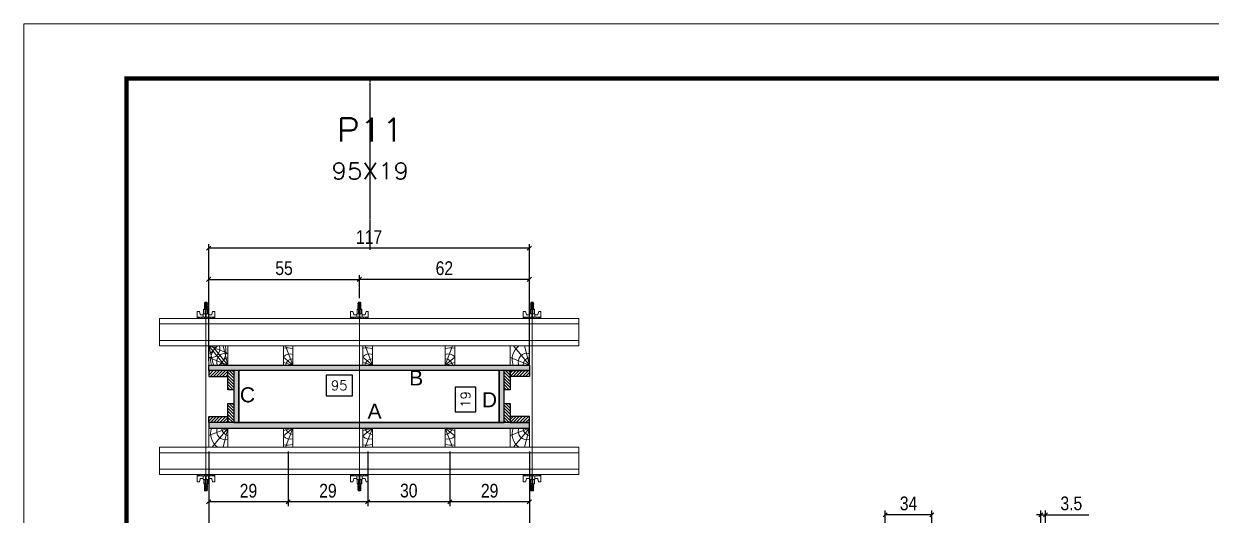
# Model space of a CAD drawing. Header units: millimetres. Extents: x 169816 to 178745, y 96537 to 113647.
# Drawn here: x 173000 to 173866, y 108714 to 109073 of the extents above; entities that cross this region are included whole.
import ezdxf
from ezdxf.enums import TextEntityAlignment as Align

# ---------------------------------------------------------------- set-up
doc = ezdxf.new("R2010")
doc.units = ezdxf.units.MM
doc.linetypes.add('DASHED', pattern=[0.75, 0.5, -0.25])
doc.linetypes.add('HIDDEN', pattern=[0.375, 0.25, -0.125])
for name, color, linetype in [('CHAPA', 1, 'Continuous'), ('COTA', 241, 'Continuous'), ('Cota Seção (2x)', 241, 'Continuous'), ('MEIO_PONT', 93, 'Continuous'), ('Painéis', 200, 'Continuous'), ('SARRAFO', 251, 'Continuous'), ('Texto de Titulo', 7, 'Continuous'), ('Texto Qtd Sarr', 242, 'Continuous'), ('TEXTO_GERAL', 7, 'Continuous')]:
    doc.layers.add(name, color=color, linetype=linetype)
for name, color, linetype, lineweight in [('Folhas', 255, 'Continuous', 9), ('Hachura', 251, 'Continuous', 9), ('Madeira', 126, 'Continuous', 18), ('Perfil Metálico', 224, 'Continuous', 18), ('SARRAFO DE PRESSAO', 251, 'DASHED', 9), ('Texto Seção', 7, 'Continuous', 15)]:
    doc.layers.add(name, color=color, linetype=linetype, lineweight=lineweight)
doc.styles.add('ARIAL', font='arial.ttf')
doc.styles.add('COTA TECNICA', font='techl___.ttf', dxfattribs={"height": 10})
doc.styles.add('COTA TECNICA 2X', font='techl___.ttf', dxfattribs={"height": 10})
doc.styles.add('ROMANS', font='romans.shx')
doc.dimstyles.new('PAINEL', dxfattribs={"dimtxt": 10, "dimasz": 3, "dimexe": 3, "dimexo": 3, "dimgap": 3, "dimtad": 1, "dimdec": 1, "dimzin": 12, "dimdsep": 46, "dimtxsty": 'COTA TECNICA', "dimblk1": 'OBLIQUE', "dimblk2": 'OBLIQUE', "dimsah": 1, "dimcen": 0.9, "dimclrd": 4, "dimclre": 4, "dimclrt": 240, "dimadec": 1, "dimazin": 3, "dimtfac": 1, "dimtdec": 1, "dimtmove": 0, "dimatfit": 3, "dimfxl": 1, "dimtolj": 1, "dimtzin": 12, "dimarcsym": 0})
doc.dimstyles.new('SECAO PILAR', dxfattribs={"dimtxt": 10, "dimasz": 3, "dimexe": 3, "dimexo": 3, "dimgap": 3, "dimtad": 1, "dimdec": 1, "dimlfac": 0.5, "dimzin": 12, "dimdsep": 46, "dimtxsty": 'COTA TECNICA 2X', "dimblk1": 'OBLIQUE', "dimblk2": 'OBLIQUE', "dimsah": 1, "dimcen": 0.9, "dimclrd": 256, "dimclre": 256, "dimclrt": 256, "dimadec": 1, "dimazin": 3, "dimtfac": 1, "dimtdec": 1, "dimtmove": 0, "dimatfit": 3, "dimfxl": 1, "dimtolj": 1, "dimtzin": 12, "dimarcsym": 0})
doc.dimstyles.new('SECÇÃO 2', dxfattribs={"dimtxt": 7, "dimasz": 6, "dimexe": 0.18, "dimexo": 2, "dimgap": -4, "dimtad": 3, "dimdec": 1, "dimlfac": 0.5, "dimzin": 12, "dimdsep": 46, "dimtxsty": 'ROMANS', "dimblk": 'ARCHTICK', "dimcen": 0.09, "dimse1": 1, "dimse2": 1, "dimsd1": 1, "dimsd2": 1, "dimclrd": 180, "dimclre": 5, "dimclrt": 1, "dimadec": 0, "dimazin": 3, "dimtfac": 1, "dimtdec": 1, "dimtofl": 0, "dimtmove": 0, "dimatfit": 3, "dimldrblk": 'ARCHTICK', "dimfxl": 1, "dimtolj": 1, "dimtzin": 0, "dimarcsym": 0})
pattern_1 = [(45, (182637.4469, 131711.1187), (-1.12253202, 1.12253202), [])]
pattern_2 = [(45, (182492.4469, 131711.1187), (-1.12253202, 1.12253202), [])]

# ---------------------------------------------------------------- blocks, each defined once
blk = doc.blocks.new('9999999999')
at = {"layer": 'Folhas'}
blk.add_lwpolyline([(98138.98, 34190.21), (99623.98, 34190.21), (99623.98, 35240.21), (98138.98, 35240.21)], close=True, dxfattribs=at)
at = {"layer": 'Folhas', "color": 30, "const_width": 3}
blk.add_lwpolyline([(98213.98, 34230.21), (99583.98, 34230.21), (99583.98, 35200.21), (98213.98, 35200.21)], close=True, dxfattribs=at)
blk = doc.blocks.new('titulo1')
at = {"layer": 'Defpoints', "color": 252, "linetype": 'HIDDEN', "ltscale": 2}
blk.add_line((0, 0), (0, 125), dxfattribs=at)
at = {"layer": 'Defpoints', "style": 'ROMANS', "oblique": 15}
blk.add_attdef('FOLHA', text='', height=10, dxfattribs=at).set_placement((0, 15.58), align=Align.MIDDLE_CENTER)
at = {"layer": 'Texto Qtd Sarr', "color": 3, "style": 'ROMANS', "oblique": 15}
for tag, height, p in [('TITULO', 17, (0, 71.45)), ('SEÇÃO', 12, (0, 41.55))]:
    blk.add_attdef(tag, text='', height=height, dxfattribs=at).set_placement(p, align=Align.MIDDLE_CENTER)
blk = doc.blocks.new('*D138')
at = {"layer": 'Cota Seção (2x)', "color": 180, "lineweight": -2, "transparency": 16777216}
for p, q in [((173239.42, 108816.32), (173220.09, 108816.32)), ((173220.09, 108816.32), (173220.09, 108801.32)), ((173239.42, 108801.32), (173239.42, 108816.32)), ((173220.09, 108801.32), (173239.42, 108801.32))]:
    blk.add_line(p, q, dxfattribs=at)
at = {"layer": 'Defpoints', "color": 0, "transparency": 16777216}
for p in [(173156.5, 108819.71), (173346.5, 108819.71), (173156.5, 108797.32)]:
    blk.add_point(p, dxfattribs=at)
at = {"layer": 'Cota Seção (2x)', "color": 1, "transparency": 16777216, "insert": (173229.75, 108808.82), "char_height": 7, "attachment_point": 5, "style": 'ROMANS'}
blk.add_mtext('\\A1;95', dxfattribs=at)
blk = doc.blocks.new('_ArchTick')
at = {"color": 0, "linetype": 'ByBlock', "const_width": 0.15}
blk.add_lwpolyline([(-0.5, -0.5), (0.5, 0.5)], dxfattribs=at)
blk = doc.blocks.new('_Oblique')
at = {"color": 0, "linetype": 'ByBlock', "lineweight": -2}
blk.add_line((-0.5, -0.5), (0.5, 0.5), dxfattribs=at)
blk = doc.blocks.new('*D139')
at = {"layer": 'Cota Seção (2x)', "lineweight": -2, "transparency": 16777216}
for p, q in [((173134.5, 108826.71), (173134.5, 108912)), ((173368.5, 108826.71), (173368.5, 108912)), ((173368.5, 108909), (173134.5, 108909))]:
    blk.add_line(p, q, dxfattribs=at)
at = {"layer": 'Defpoints', "color": 0, "transparency": 16777216}
for p in [(173134.5, 108909), (173134.5, 108823.71), (173368.5, 108823.71)]:
    blk.add_point(p, dxfattribs=at)
at = {"layer": 'Cota Seção (2x)', "lineweight": -2, "transparency": 16777216, "xscale": 3, "yscale": 3, "zscale": 3, "rotation": 180}
blk.add_blockref('_Oblique', (173134.5, 108909), dxfattribs=at)
at = {"layer": 'Cota Seção (2x)', "lineweight": -2, "transparency": 16777216, "xscale": 3, "yscale": 3, "zscale": 3}
blk.add_blockref('_Oblique', (173368.5, 108909), dxfattribs=at)
at = {"layer": 'Cota Seção (2x)', "transparency": 16777216, "insert": (173251.5, 108917.08), "char_height": 10, "attachment_point": 5, "style": 'COTA TECNICA 2X'}
blk.add_mtext('\\A1;117', dxfattribs=at)
blk = doc.blocks.new('*D140')
at = {"layer": 'Cota Seção (2x)', "lineweight": -2, "transparency": 16777216}
for p, q in [((173244.43, 108872.51), (173244.43, 108889.23)), ((173368.5, 108886.23), (173244.43, 108886.23)), ((173368.5, 108860.71), (173368.5, 108889.23))]:
    blk.add_line(p, q, dxfattribs=at)
at = {"layer": 'Defpoints', "color": 0, "transparency": 16777216}
for p in [(173244.43, 108886.23), (173244.43, 108869.51), (173368.5, 108857.71)]:
    blk.add_point(p, dxfattribs=at)
at = {"layer": 'Cota Seção (2x)', "lineweight": -2, "transparency": 16777216, "xscale": 3, "yscale": 3, "zscale": 3, "rotation": 180}
blk.add_blockref('_Oblique', (173244.43, 108886.23), dxfattribs=at)
at = {"layer": 'Cota Seção (2x)', "lineweight": -2, "transparency": 16777216, "xscale": 3, "yscale": 3, "zscale": 3}
blk.add_blockref('_Oblique', (173368.5, 108886.23), dxfattribs=at)
at = {"layer": 'Cota Seção (2x)', "transparency": 16777216, "insert": (173306.46, 108894.34), "char_height": 10, "attachment_point": 5, "style": 'COTA TECNICA 2X'}
blk.add_mtext('\\A1;62', dxfattribs=at)
blk = doc.blocks.new('*D141')
at = {"layer": 'Cota Seção (2x)', "lineweight": -2, "transparency": 16777216}
for p, q in [((173134.5, 108860.71), (173134.5, 108889.23)), ((173134.5, 108886.23), (173244.43, 108886.23)), ((173244.43, 108872.51), (173244.43, 108889.23))]:
    blk.add_line(p, q, dxfattribs=at)
at = {"layer": 'Defpoints', "color": 0, "transparency": 16777216}
for p in [(173244.43, 108886.23), (173244.43, 108869.51), (173134.5, 108857.71)]:
    blk.add_point(p, dxfattribs=at)
at = {"layer": 'Cota Seção (2x)', "lineweight": -2, "transparency": 16777216, "xscale": 3, "yscale": 3, "zscale": 3, "rotation": 180}
blk.add_blockref('_Oblique', (173134.5, 108886.23), dxfattribs=at)
at = {"layer": 'Cota Seção (2x)', "lineweight": -2, "transparency": 16777216, "xscale": 3, "yscale": 3, "zscale": 3}
blk.add_blockref('_Oblique', (173244.43, 108886.23), dxfattribs=at)
at = {"layer": 'Cota Seção (2x)', "transparency": 16777216, "insert": (173189.46, 108894.34), "char_height": 10, "attachment_point": 5, "style": 'COTA TECNICA 2X'}
blk.add_mtext('\\A1;55', dxfattribs=at)
blk = doc.blocks.new('*D142')
at = {"layer": 'Cota Seção (2x)', "color": 180, "lineweight": -2, "transparency": 16777216}
for p, q in [((173329.36, 108807.61), (173314.36, 108807.61)), ((173314.36, 108807.61), (173314.36, 108789.61)), ((173329.36, 108789.61), (173329.36, 108807.61)), ((173314.36, 108789.61), (173329.36, 108789.61))]:
    blk.add_line(p, q, dxfattribs=at)
at = {"layer": 'Defpoints', "color": 0, "transparency": 16777216}
for p in [(173346.5, 108819.71), (173333.36, 108781.71), (173346.5, 108781.71)]:
    blk.add_point(p, dxfattribs=at)
at = {"layer": 'Cota Seção (2x)', "color": 1, "transparency": 16777216, "insert": (173321.86, 108798.61), "char_height": 7, "attachment_point": 5, "rotation": 90, "style": 'ROMANS'}
blk.add_mtext('\\A1;19', dxfattribs=at)
blk = doc.blocks.new('C')
at = {"layer": 'Hachura', "color": 0}
for p, q in [((0, 3.22), (0, -3.22)), ((0.45, 3.22), (0, 3.22)), ((0.46, 3.16), (0, 3.16)), ((0.46, 3.05), (0, 3.05)), ((0.46, 2.88), (0, 2.88)), ((0, 2.75), (0, -1.16)), ((0.46, 2.65), (0, 2.65)), ((0.46, 2.23), (0, 2.23)), ((0.46, 1.51), (0, 1.51)), ((0.39, 0.49), (0.17, 0.49)), ((0.45, -3.23), (0.45, 3.22)), ((0.45, 3.22), (2.58, 3.22)), ((1.74, 0.97), (0.45, 0.97)), ((1.45, 0.1), (0.45, 0.1)), ((1.35, 1.94), (1.35, 0.96)), ((2.58, 2.39), (1.47, 2.09)), ((1.74, -0.97), (1.74, 0.97)), ((1.74, 0.97), (1.74, 0.84)), ((1.74, 0.97), (1.74, 0.84)), ((1.74, 0.84), (3.35, 0.84)), ((3.35, 0.45), (1.74, 0.45)), ((2.58, 3.22), (2.58, 2.39)), ((3.32, 0.84), (3.32, -0.84)), ((3.35, 0.84), (3.35, -0.84)), ((3.68, 0.45), (3.35, 0.45)), ((3.84, -0.52), (3.35, 0.45)), ((3.35, 0.06), (3.67, -0.57)), ((3.68, 0.45), (4.16, -0.52)), ((3.72, 0.5), (4.25, -0.57)), ((4.37, -0.55), (3.83, 0.53)), ((4.15, 0.45), (3.93, 0.45)), ((4.42, -0.52), (3.93, 0.45)), ((4.15, 0.45), (4.26, 0.45)), ((4.26, 0.45), (4.74, -0.52)), ((4.3, 0.5), (4.83, -0.57)), ((4.95, -0.55), (4.41, 0.53)), ((4.51, 0.45), (4.84, 0.45)), ((5, -0.52), (4.51, 0.45)), ((4.84, 0.45), (5.32, -0.52)), ((4.88, 0.5), (5.41, -0.57)), ((5.53, -0.55), (4.99, 0.53)), ((5.58, -0.52), (5.09, 0.45)), ((5.42, 0.45), (5.09, 0.45)), ((5.58, -0.52), (5.09, 0.45)), ((5.42, 0.45), (5.74, -0.19)), ((5.46, 0.5), (5.74, -0.07)), ((5.74, 0.19), (5.57, 0.53)), ((5.74, 0.32), (5.68, 0.45)), ((5.68, 0.45), (5.74, 0.45)), ((5.74, 0.45), (5.9, 0.29)), ((5.74, 0.45), (5.74, -0.52)), ((5.9, -0.36), (5.9, 0.29)), ((0.45, 0), (0, 0)), ((0.46, -1.52), (0, -1.52)), ((0.46, -2.23), (0, -2.23)), ((0.46, -2.65), (0, -2.65)), ((0.46, -2.88), (0, -2.88)), ((0.46, -3.05), (0, -3.05)), ((0.46, -3.16), (0, -3.16)), ((0, -3.22), (2.57, -3.22)), ((0.08, -0.48), (0.29, -0.48)), ((0.29, -0.48), (0.4, -0.48)), ((0.45, 0), (0.45, -0.97)), ((0.45, -0.16), (1.45, -0.16)), ((0.45, -0.65), (0.45, -0.32)), ((0.45, -3.23), (0.45, -0.65)), ((0.45, -0.97), (1.74, -0.97)), ((1.35, -1.94), (1.35, -0.97)), ((2.58, -2.39), (1.47, -2.1)), ((3.35, -0.32), (1.74, -0.32)), ((3.35, -0.84), (1.74, -0.84)), ((2.58, -3.23), (2.58, -2.39)), ((3.35, -0.07), (3.58, -0.52)), ((3.35, -0.52), (3.58, -0.52)), ((3.84, -0.52), (4.16, -0.52)), ((4.42, -0.52), (4.74, -0.52)), ((4.63, -0.52), (4.74, -0.52)), ((5, -0.52), (5.32, -0.52)), ((5.58, -0.52), (5.74, -0.52)), ((5.74, -0.52), (5.9, -0.36)), ((5.74, -0.52), (5.74, -0.52))]:
    blk.add_line(p, q, dxfattribs=at)
for centre, radius, start, end in [((1.52, 1.94), 0.161, 104.7436, 180), ((1.44, -0.03), 0.129, 272.695, 87.305), ((3.81, 0.39), 0.143, 25.5688, 154.4312), ((4.39, 0.39), 0.143, 25.5688, 154.4312), ((4.97, 0.39), 0.143, 25.5688, 154.4312), ((5.55, 0.39), 0.143, 25.5688, 154.4312), ((0.17, -0.37), 0.174, 221.744, 317.8592), ((1.52, -1.94), 0.161, 180, 255.2564), ((3.71, -0.4), 0.174, 222.1408, 318.256), ((4.29, -0.4), 0.174, 222.1408, 318.256), ((4.87, -0.4), 0.174, 222.1408, 318.256), ((5.45, -0.4), 0.174, 222.1408, 318.256), ((5.61, -0.4), 0.174, 317.8592, 318.256)]:
    blk.add_arc(centre, radius, start, end, dxfattribs=at)
blk = doc.blocks.new('PONTALETE')
at = {"layer": 'Madeira'}
for q in [(2.71, 7), (7, 5.76), (7, 1.74)]:
    blk.add_line((0, 0), q, dxfattribs=at)
blk.add_lwpolyline([(0, 0), (7, 0), (7, 7), (0, 7)], close=True, dxfattribs=at)
for centre, radius, start, end in [((2.04, 0.06), 6.23, 37.2818, 109.0913), ((1.09, 0.9), 3.19, 343.603, 109.9847), ((-0.21, -0.78), 3.09, 14.6322, 86.0383)]:
    blk.add_arc(centre, radius, start, end, dxfattribs=at)
blk = doc.blocks.new('MEIO PONTALETE')
at = {"layer": 'Madeira'}
for q in [(2.71, 7), (3.5, 2.88), (3.5, 0.87)]:
    blk.add_line((0, 0), q, dxfattribs=at)
blk.add_lwpolyline([(0, 0), (3.5, 0), (3.5, 7), (0, 7)], close=True, dxfattribs=at)
for centre, radius, start, end in [((2.04, 0.06), 6.23, 76.4499, 109.0913), ((1.09, 0.9), 3.19, 40.9063, 109.9847), ((-0.21, -0.78), 3.09, 14.6322, 86.0383)]:
    blk.add_arc(centre, radius, start, end, dxfattribs=at)
blk = doc.blocks.new('*D143')
at = {"layer": 'Cota Seção (2x)', "lineweight": -2, "transparency": 16777216}
for p, q in [((173310.5, 108760.71), (173310.5, 108720.83)), ((173368.5, 108760.71), (173368.5, 108720.83)), ((173368.5, 108723.83), (173310.5, 108723.83))]:
    blk.add_line(p, q, dxfattribs=at)
at = {"layer": 'Defpoints', "color": 0, "transparency": 16777216}
for p in [(173310.5, 108763.71), (173368.5, 108763.71), (173310.5, 108723.83)]:
    blk.add_point(p, dxfattribs=at)
at = {"layer": 'Cota Seção (2x)', "lineweight": -2, "transparency": 16777216, "xscale": 3, "yscale": 3, "zscale": 3, "rotation": 180}
blk.add_blockref('_Oblique', (173310.5, 108723.83), dxfattribs=at)
at = {"layer": 'Cota Seção (2x)', "lineweight": -2, "transparency": 16777216, "xscale": 3, "yscale": 3, "zscale": 3}
blk.add_blockref('_Oblique', (173368.5, 108723.83), dxfattribs=at)
at = {"layer": 'Cota Seção (2x)', "transparency": 16777216, "insert": (173339.5, 108731.92), "char_height": 10, "attachment_point": 5, "style": 'COTA TECNICA 2X'}
blk.add_mtext('\\A1;29', dxfattribs=at)
blk = doc.blocks.new('*D144')
at = {"layer": 'Cota Seção (2x)', "lineweight": -2, "transparency": 16777216}
for p, q in [((173250.5, 108760.71), (173250.5, 108720.83)), ((173310.5, 108760.71), (173310.5, 108720.83)), ((173310.5, 108723.83), (173250.5, 108723.83))]:
    blk.add_line(p, q, dxfattribs=at)
at = {"layer": 'Defpoints', "color": 0, "transparency": 16777216}
for p in [(173250.5, 108763.71), (173310.5, 108763.71), (173250.5, 108723.83)]:
    blk.add_point(p, dxfattribs=at)
at = {"layer": 'Cota Seção (2x)', "lineweight": -2, "transparency": 16777216, "xscale": 3, "yscale": 3, "zscale": 3, "rotation": 180}
blk.add_blockref('_Oblique', (173250.5, 108723.83), dxfattribs=at)
at = {"layer": 'Cota Seção (2x)', "lineweight": -2, "transparency": 16777216, "xscale": 3, "yscale": 3, "zscale": 3}
blk.add_blockref('_Oblique', (173310.5, 108723.83), dxfattribs=at)
at = {"layer": 'Cota Seção (2x)', "transparency": 16777216, "insert": (173280.5, 108732.05), "char_height": 10, "attachment_point": 5, "style": 'COTA TECNICA 2X'}
blk.add_mtext('\\A1;30', dxfattribs=at)
blk = doc.blocks.new('*D145')
at = {"layer": 'Cota Seção (2x)', "lineweight": -2, "transparency": 16777216}
for p, q in [((173192.5, 108760.71), (173192.5, 108720.83)), ((173250.5, 108760.71), (173250.5, 108720.83)), ((173250.5, 108723.83), (173192.5, 108723.83))]:
    blk.add_line(p, q, dxfattribs=at)
at = {"layer": 'Defpoints', "color": 0, "transparency": 16777216}
for p in [(173192.5, 108763.71), (173250.5, 108763.71), (173192.5, 108723.83)]:
    blk.add_point(p, dxfattribs=at)
at = {"layer": 'Cota Seção (2x)', "lineweight": -2, "transparency": 16777216, "xscale": 3, "yscale": 3, "zscale": 3, "rotation": 180}
blk.add_blockref('_Oblique', (173192.5, 108723.83), dxfattribs=at)
at = {"layer": 'Cota Seção (2x)', "lineweight": -2, "transparency": 16777216, "xscale": 3, "yscale": 3, "zscale": 3}
blk.add_blockref('_Oblique', (173250.5, 108723.83), dxfattribs=at)
at = {"layer": 'Cota Seção (2x)', "transparency": 16777216, "insert": (173221.5, 108731.92), "char_height": 10, "attachment_point": 5, "style": 'COTA TECNICA 2X'}
blk.add_mtext('\\A1;29', dxfattribs=at)
blk = doc.blocks.new('*D146')
at = {"layer": 'Cota Seção (2x)', "lineweight": -2, "transparency": 16777216}
for p, q in [((173134.5, 108760.71), (173134.5, 108720.83)), ((173192.5, 108760.71), (173192.5, 108720.83)), ((173192.5, 108723.83), (173134.5, 108723.83))]:
    blk.add_line(p, q, dxfattribs=at)
at = {"layer": 'Defpoints', "color": 0, "transparency": 16777216}
for p in [(173134.5, 108763.71), (173192.5, 108763.71), (173134.5, 108723.83)]:
    blk.add_point(p, dxfattribs=at)
at = {"layer": 'Cota Seção (2x)', "lineweight": -2, "transparency": 16777216, "xscale": 3, "yscale": 3, "zscale": 3, "rotation": 180}
blk.add_blockref('_Oblique', (173134.5, 108723.83), dxfattribs=at)
at = {"layer": 'Cota Seção (2x)', "lineweight": -2, "transparency": 16777216, "xscale": 3, "yscale": 3, "zscale": 3}
blk.add_blockref('_Oblique', (173192.5, 108723.83), dxfattribs=at)
at = {"layer": 'Cota Seção (2x)', "transparency": 16777216, "insert": (173163.5, 108731.92), "char_height": 10, "attachment_point": 5, "style": 'COTA TECNICA 2X'}
blk.add_mtext('\\A1;29', dxfattribs=at)
blk = doc.blocks.new('*D147')
at = {"layer": 'Cota Seção (2x)', "lineweight": -2, "transparency": 16777216}
for p, q in [((173134.5, 108760.71), (173134.5, 108691.71)), ((173368.5, 108760.71), (173368.5, 108691.71)), ((173134.5, 108694.71), (173368.5, 108694.71))]:
    blk.add_line(p, q, dxfattribs=at)
at = {"layer": 'Defpoints', "color": 0, "transparency": 16777216}
for p in [(173134.5, 108763.71), (173368.5, 108763.71), (173368.5, 108694.71)]:
    blk.add_point(p, dxfattribs=at)
at = {"layer": 'Cota Seção (2x)', "lineweight": -2, "transparency": 16777216, "xscale": 3, "yscale": 3, "zscale": 3, "rotation": 180}
blk.add_blockref('_Oblique', (173134.5, 108694.71), dxfattribs=at)
at = {"layer": 'Cota Seção (2x)', "lineweight": -2, "transparency": 16777216, "xscale": 3, "yscale": 3, "zscale": 3}
blk.add_blockref('_Oblique', (173368.5, 108694.71), dxfattribs=at)
at = {"layer": 'Cota Seção (2x)', "transparency": 16777216, "insert": (173251.5, 108702.81), "char_height": 10, "attachment_point": 5, "style": 'COTA TECNICA 2X'}
blk.add_mtext('\\A1;GRADE 117', dxfattribs=at)
blk = doc.blocks.new('*D455')
at = {"layer": 'COTA', "color": 4, "lineweight": -2, "transparency": 16777216}
for p, q in [((173628.19, 108691.21), (173628.19, 108717.46)), ((173662.19, 108714.46), (173628.19, 108714.46)), ((173662.19, 108677.21), (173662.19, 108717.46))]:
    blk.add_line(p, q, dxfattribs=at)
at = {"layer": 'Defpoints', "color": 0, "transparency": 16777216}
for p in [(173628.19, 108714.46), (173628.19, 108688.21), (173662.19, 108674.21)]:
    blk.add_point(p, dxfattribs=at)
at = {"layer": 'COTA', "color": 4, "lineweight": -2, "transparency": 16777216, "xscale": 3, "yscale": 3, "zscale": 3, "rotation": 180}
blk.add_blockref('_Oblique', (173628.19, 108714.46), dxfattribs=at)
at = {"layer": 'COTA', "color": 4, "lineweight": -2, "transparency": 16777216, "xscale": 3, "yscale": 3, "zscale": 3}
blk.add_blockref('_Oblique', (173662.19, 108714.46), dxfattribs=at)
at = {"layer": 'COTA', "color": 240, "transparency": 16777216, "insert": (173645.19, 108722.68), "char_height": 10, "attachment_point": 5, "style": 'COTA TECNICA'}
blk.add_mtext('\\A1;34', dxfattribs=at)
blk = doc.blocks.new('*D456')
at = {"layer": 'COTA', "color": 4, "lineweight": -2, "transparency": 16777216}
for p, q in [((173741.69, 108714.46), (173738.69, 108714.46)), ((173741.69, 108677.21), (173741.69, 108717.46)), ((173741.69, 108714.46), (173745.19, 108714.46)), ((173745.19, 108691.21), (173745.19, 108717.46)), ((173745.19, 108714.46), (173776.79, 108714.46))]:
    blk.add_line(p, q, dxfattribs=at)
at = {"layer": 'Defpoints', "color": 0, "transparency": 16777216}
for p in [(173745.19, 108714.46), (173745.19, 108688.21), (173741.69, 108674.21)]:
    blk.add_point(p, dxfattribs=at)
at = {"layer": 'COTA', "color": 4, "lineweight": -2, "transparency": 16777216, "xscale": 3, "yscale": 3, "zscale": 3}
blk.add_blockref('_Oblique', (173741.69, 108714.46), dxfattribs=at)
at = {"layer": 'COTA', "color": 4, "lineweight": -2, "transparency": 16777216, "xscale": 3, "yscale": 3, "zscale": 3, "rotation": 180}
blk.add_blockref('_Oblique', (173745.19, 108714.46), dxfattribs=at)
at = {"layer": 'COTA', "color": 240, "transparency": 16777216, "insert": (173763.99, 108722.68), "char_height": 10, "attachment_point": 5, "style": 'COTA TECNICA'}
blk.add_mtext('\\A1;3.5', dxfattribs=at)

msp = doc.modelspace()

# ---------------------------------------------------------------- hatches: boundary and pattern name
at = {"layer": 'Hachura'}
h = msp.add_hatch(color=256, dxfattribs=at)
h.dxf.hatch_style = 1
h.paths.add_polyline_path([(173134.5, 108819.71), (173134.5, 108823.71), (173368.5, 108823.71), (173368.5, 108819.71)])
h = msp.add_hatch(color=256, dxfattribs=at)
h.dxf.hatch_style = 1
h.paths.add_polyline_path([(173134.5, 108819.71), (173134.5, 108823.71), (173368.5, 108823.71), (173368.5, 108819.71)])
h = msp.add_hatch(dxfattribs=at)
h.set_pattern_fill('ANSI31', color=256, scale=0.5, angle=360, style=0)
h.set_pattern_definition(pattern_1)
h.paths.add_polyline_path([(173148.5, 108819.71), (173148.5, 108815.31), (173134.5, 108815.31), (173134.5, 108819.71)])
h = msp.add_hatch(dxfattribs=at)
h.set_pattern_fill('ANSI31', color=256, scale=0.5, angle=630, style=0)
h.set_pattern_definition([(315, (196077.9032, 99316.7587), (1.12253202, 1.12253202), [])])
h.paths.add_polyline_path([(173148.5, 108805.71), (173152.9, 108805.71), (173152.9, 108819.71), (173148.5, 108819.71)])
h = msp.add_hatch(color=256, dxfattribs=at)
h.dxf.hatch_style = 1
h.paths.add_polyline_path([(173156.5, 108819.71), (173152.9, 108819.71), (173152.9, 108781.71), (173156.5, 108781.71)])
h = msp.add_hatch(color=256, dxfattribs=at)
h.dxf.hatch_style = 1
h.paths.add_polyline_path([(173156.5, 108819.71), (173152.9, 108819.71), (173152.9, 108781.71), (173156.5, 108781.71)])
h = msp.add_hatch(color=256, dxfattribs=at)
h.dxf.hatch_style = 1
h.paths.add_polyline_path([(173350.1, 108819.71), (173346.5, 108819.71), (173346.5, 108781.71), (173350.1, 108781.71)])
h = msp.add_hatch(color=256, dxfattribs=at)
h.dxf.hatch_style = 1
h.paths.add_polyline_path([(173350.1, 108819.71), (173346.5, 108819.71), (173346.5, 108781.71), (173350.1, 108781.71)])
h = msp.add_hatch(dxfattribs=at)
h.set_pattern_fill('ANSI31', color=256, scale=0.5, angle=630, style=0)
h.set_pattern_definition([(315, (196279.5032, 99316.7587), (1.12253202, 1.12253202), [])])
h.paths.add_polyline_path([(173350.1, 108805.71), (173354.5, 108805.71), (173354.5, 108819.71), (173350.1, 108819.71)])
h = msp.add_hatch(dxfattribs=at)
h.set_pattern_fill('ANSI31', color=256, scale=0.5, angle=360, style=0)
h.set_pattern_definition(pattern_2)
h.paths.add_polyline_path([(173354.5, 108819.71), (173354.5, 108815.31), (173368.5, 108815.31), (173368.5, 108819.71)])
h = msp.add_hatch(dxfattribs=at)
h.set_pattern_fill('ANSI31', color=256, scale=0.5, angle=630, style=0)
h.set_pattern_definition([(315, (196077.9032, 99292.7587), (1.12253202, 1.12253202), [])])
h.paths.add_polyline_path([(173148.5, 108781.71), (173152.9, 108781.71), (173152.9, 108795.71), (173148.5, 108795.71)])
h = msp.add_hatch(dxfattribs=at)
h.set_pattern_fill('ANSI31', color=256, scale=0.5, angle=630, style=0)
h.set_pattern_definition([(315, (196279.5032, 99292.7587), (1.12253202, 1.12253202), [])])
h.paths.add_polyline_path([(173350.1, 108781.71), (173354.5, 108781.71), (173354.5, 108795.71), (173350.1, 108795.71)])
h = msp.add_hatch(dxfattribs=at)
h.set_pattern_fill('ANSI31', color=256, scale=0.5, angle=360, style=0)
h.set_pattern_definition(pattern_1)
h.paths.add_polyline_path([(173148.5, 108781.71), (173148.5, 108786.11), (173134.5, 108786.11), (173134.5, 108781.71)])
h = msp.add_hatch(color=256, dxfattribs=at)
h.dxf.hatch_style = 1
h.paths.add_polyline_path([(173134.5, 108781.71), (173134.5, 108777.71), (173368.5, 108777.71), (173368.5, 108781.71)])
h = msp.add_hatch(color=256, dxfattribs=at)
h.dxf.hatch_style = 1
h.paths.add_polyline_path([(173134.5, 108781.71), (173134.5, 108777.71), (173368.5, 108777.71), (173368.5, 108781.71)])
h = msp.add_hatch(dxfattribs=at)
h.set_pattern_fill('ANSI31', color=256, scale=0.5, angle=360, style=0)
h.set_pattern_definition(pattern_2)
h.paths.add_polyline_path([(173354.5, 108781.71), (173354.5, 108786.11), (173368.5, 108786.11), (173368.5, 108781.71)])

# ---------------------------------------------------------------- linework, layer by layer
at = {"layer": 'CHAPA'}
for points in [[(173134.5, 108819.71), (173134.5, 108823.71), (173368.5, 108823.71), (173368.5, 108819.71)], [(173134.5, 108819.71), (173134.5, 108823.71), (173368.5, 108823.71), (173368.5, 108819.71)], [(173156.5, 108819.71), (173152.9, 108819.71), (173152.9, 108781.71), (173156.5, 108781.71)], [(173156.5, 108819.71), (173152.9, 108819.71), (173152.9, 108781.71), (173156.5, 108781.71)], [(173350.1, 108819.71), (173346.5, 108819.71), (173346.5, 108781.71), (173350.1, 108781.71)], [(173350.1, 108819.71), (173346.5, 108819.71), (173346.5, 108781.71), (173350.1, 108781.71)], [(173134.5, 108781.71), (173134.5, 108777.71), (173368.5, 108777.71), (173368.5, 108781.71)], [(173134.5, 108781.71), (173134.5, 108777.71), (173368.5, 108777.71), (173368.5, 108781.71)]]:
    msp.add_lwpolyline(points, close=True, dxfattribs=at)
at = {"layer": 'Hachura'}
for p, q in [((173132.49, 108868.51), (173132.49, 108736.71)), ((173244.49, 108868.51), (173244.49, 108736.71)), ((173370.5, 108868.51), (173370.5, 108736.71))]:
    msp.add_line(p, q, dxfattribs=at)
at = {"layer": 'Madeira'}
for points in [[(173134.5, 108837.71), (173134.5, 108823.71), (173368.5, 108823.71), (173368.5, 108837.71)], [(173134.5, 108763.71), (173134.5, 108777.71), (173368.5, 108777.71), (173368.5, 108763.71)]]:
    msp.add_lwpolyline(points, close=True, dxfattribs=at)
at = {"layer": 'Painéis'}
msp.add_lwpolyline([(173346.5, 108781.71), (173346.5, 108819.71), (173156.5, 108819.71), (173156.5, 108781.71)], close=True, dxfattribs=at)
at = {"layer": 'Perfil Metálico'}
for points in [[(173098.5, 108857.71), (173098.5, 108837.71), (173404.5, 108837.71), (173404.5, 108857.71)], [(173404.5, 108841.71), (173404.5, 108853.71), (173098.5, 108853.71), (173098.5, 108841.71)], [(173098.5, 108743.71), (173098.5, 108763.71), (173404.5, 108763.71), (173404.5, 108743.71)], [(173404.5, 108759.71), (173404.5, 108747.71), (173098.5, 108747.71), (173098.5, 108759.71)]]:
    msp.add_lwpolyline(points, close=True, dxfattribs=at)
at = {"layer": 'SARRAFO'}
for points in [[(173134.5, 108815.31), (173148.5, 108815.31), (173148.5, 108819.71), (173134.5, 108819.71)], [(173152.9, 108819.71), (173152.9, 108805.71), (173148.5, 108805.71), (173148.5, 108819.71)], [(173152.9, 108819.71), (173152.9, 108805.71), (173148.5, 108805.71), (173148.5, 108819.71)], [(173354.5, 108819.71), (173354.5, 108805.71), (173350.1, 108805.71), (173350.1, 108819.71)], [(173354.5, 108819.71), (173354.5, 108805.71), (173350.1, 108805.71), (173350.1, 108819.71)], [(173368.5, 108815.31), (173354.5, 108815.31), (173354.5, 108819.71), (173368.5, 108819.71)], [(173152.9, 108795.71), (173152.9, 108781.71), (173148.5, 108781.71), (173148.5, 108795.71)], [(173152.9, 108795.71), (173152.9, 108781.71), (173148.5, 108781.71), (173148.5, 108795.71)], [(173354.5, 108795.71), (173354.5, 108781.71), (173350.1, 108781.71), (173350.1, 108795.71)], [(173354.5, 108795.71), (173354.5, 108781.71), (173350.1, 108781.71), (173350.1, 108795.71)], [(173134.5, 108786.11), (173148.5, 108786.11), (173148.5, 108781.71), (173134.5, 108781.71)], [(173368.5, 108786.11), (173354.5, 108786.11), (173354.5, 108781.71), (173368.5, 108781.71)]]:
    msp.add_lwpolyline(points, close=True, dxfattribs=at)

# ---------------------------------------------------------------- block references
at = {"layer": 'Hachura', "linetype": 'Continuous', "yscale": 2, "zscale": 2}
for p, xscale, rotation in [((173132.49, 108857.71), -2, 270), ((173244.5, 108857.71), -2, 270), ((173370.5, 108857.71), 2, 90), ((173132.5, 108743.71), 2, 270), ((173244.5, 108743.71), 2, 270), ((173370.49, 108743.71), -2, 90)]:
    msp.add_blockref('C', p, dxfattribs=dict(at, xscale=xscale, rotation=rotation))
at = {"layer": 'Madeira', "xscale": 2, "yscale": 2, "zscale": 2, "rotation": 270}
msp.add_blockref('PONTALETE', (173134.5, 108837.71), dxfattribs=at)
at = {"layer": 'MEIO_PONT'}
for name, p, xscale, yscale, zscale, rotation in [('PONTALETE', (173148.5, 108823.71), 2, 2, 2, 90.00000000000001), ('PONTALETE', (173368.5, 108823.71), 2, 2, 2, 90.00000000000001), ('PONTALETE', (173148.5, 108777.71), -2, 2, 2, 90), ('MEIO PONTALETE', (173196, 108777.71), 1.999999997962732, 1.999999997962732, 1.999999997962732, 180), ('MEIO PONTALETE', (173254, 108777.71), 1.999999997962732, 1.999999997962732, 1.999999997962732, 180), ('MEIO PONTALETE', (173307, 108777.71), -1.999999997962732, 1.999999997962732, 1.999999997962732, 180), ('PONTALETE', (173368.5, 108777.71), -2, 2, 2, 90)]:
    msp.add_blockref(name, p, dxfattribs=dict(at, xscale=xscale, yscale=yscale, zscale=zscale, rotation=rotation))
at = {"layer": 'MEIO_PONT', "yscale": 1.999999997962732, "zscale": 1.999999997962732}
for p, xscale in [((173196, 108823.71), -1.999999997962732), ((173254, 108823.71), -1.999999997962732), ((173307, 108823.71), 1.999999997962732)]:
    msp.add_blockref('MEIO PONTALETE', p, dxfattribs=dict(at, xscale=xscale))
at = {"layer": 'SARRAFO DE PRESSAO', "color": 6, "linetype": 'ByBlock'}
msp.add_blockref('9999999999', (74860.54, 73832.6), dxfattribs=at)
at = {"layer": 'Texto Seção'}
ref = msp.add_blockref('titulo1', (173252.39, 108907.8), dxfattribs=at)
ref.add_attrib('TITULO', 'P11', dxfattribs={"layer": 'Texto de Titulo', "color": 7, "height": 17, "style": 'ROMANS', "width": 1.1}).set_placement((173252.39, 108995.3), align=Align.MIDDLE_CENTER)
ref.add_attrib('SEÇÃO', '95X19', dxfattribs={"layer": 'Texto de Titulo', "color": 7, "height": 12, "style": 'ROMANS', "width": 1.1}).set_placement((173252.39, 108965.3), align=Align.MIDDLE_CENTER)

# ---------------------------------------------------------------- texts
at = {"layer": 'TEXTO_GERAL', "style": 'ARIAL'}
for s, p in [('B', (173285.88, 108814.3)), ('C', (173162.79, 108801.99)), ('D', (173339.36, 108798.37)), ('A', (173255.54, 108790.02))]:
    msp.add_text(s, height=11, dxfattribs=at).set_placement(p, align=Align.MIDDLE_CENTER)

# ---------------------------------------------------------------- dimensions: what is measured, and where the dimension line sits
at = {"layer": 'COTA'}
for base, p1, p2, picture, middle in [((173628.19, 108714.46), (173662.19, 108674.21), (173628.19, 108688.21), '*D455', (173645.19, 108722.68)), ((173745.19, 108714.46), (173741.69, 108674.21), (173745.19, 108688.21), '*D456', (173763.99, 108722.68))]:
    dim = msp.add_linear_dim(base=base, p1=p1, p2=p2, dimstyle='PAINEL', dxfattribs=at)
    dim.commit()
    dim.dimension.update_dxf_attribs({"geometry": picture, "text_midpoint": middle})
at = {"layer": 'Cota Seção (2x)', "color": 241}
for base, p1, p2, picture, middle in [((173134.5, 108909), (173368.5, 108823.71), (173134.5, 108823.71), '*D139', (173251.5, 108917.08)), ((173244.43, 108886.23), (173368.5, 108857.71), (173244.43, 108869.51), '*D140', (173306.46, 108894.34))]:
    dim = msp.add_linear_dim(base=base, p1=p1, p2=p2, angle=180, dimstyle='SECAO PILAR', dxfattribs=at)
    dim.commit()
    dim.dimension.update_dxf_attribs({"geometry": picture, "text_midpoint": middle})
for base, p1, p2, picture, middle in [((173244.43, 108886.23), (173134.5, 108857.71), (173244.43, 108869.51), '*D141', (173189.46, 108894.34)), ((173134.5, 108723.83), (173192.5, 108763.71), (173134.5, 108763.71), '*D146', (173163.5, 108731.92)), ((173192.5, 108723.83), (173250.5, 108763.71), (173192.5, 108763.71), '*D145', (173221.5, 108731.92)), ((173250.5, 108723.83), (173310.5, 108763.71), (173250.5, 108763.71), '*D144', (173280.5, 108732.05)), ((173310.5, 108723.83), (173368.5, 108763.71), (173310.5, 108763.71), '*D143', (173339.5, 108731.92))]:
    dim = msp.add_linear_dim(base=base, p1=p1, p2=p2, dimstyle='SECAO PILAR', dxfattribs=at)
    dim.commit()
    dim.dimension.update_dxf_attribs({"geometry": picture, "text_midpoint": middle})
for base, p2, angle, picture, middle in [((173156.5, 108797.32), (173156.5, 108819.71), 180, '*D138', (173229.75, 108797.32)), ((173333.36, 108781.71), (173346.5, 108781.71), 270, '*D142', (173333.36, 108798.61))]:
    dim = msp.add_linear_dim(base=base, p1=(173346.5, 108819.71), p2=p2, angle=angle, dimstyle='SECÇÃO 2', dxfattribs=at)
    dim.commit()
    dim.dimension.update_dxf_attribs({"geometry": picture, "text_midpoint": middle, "dimtype": 160})
dim = msp.add_linear_dim(base=(173368.5, 108694.71), p1=(173134.5, 108763.71), p2=(173368.5, 108763.71), text='GRADE <>', dimstyle='SECAO PILAR', dxfattribs=at)
dim.commit()
dim.dimension.update_dxf_attribs({"geometry": '*D147', "text_midpoint": (173251.5, 108702.81)})

doc.saveas('drawing.dxf')
